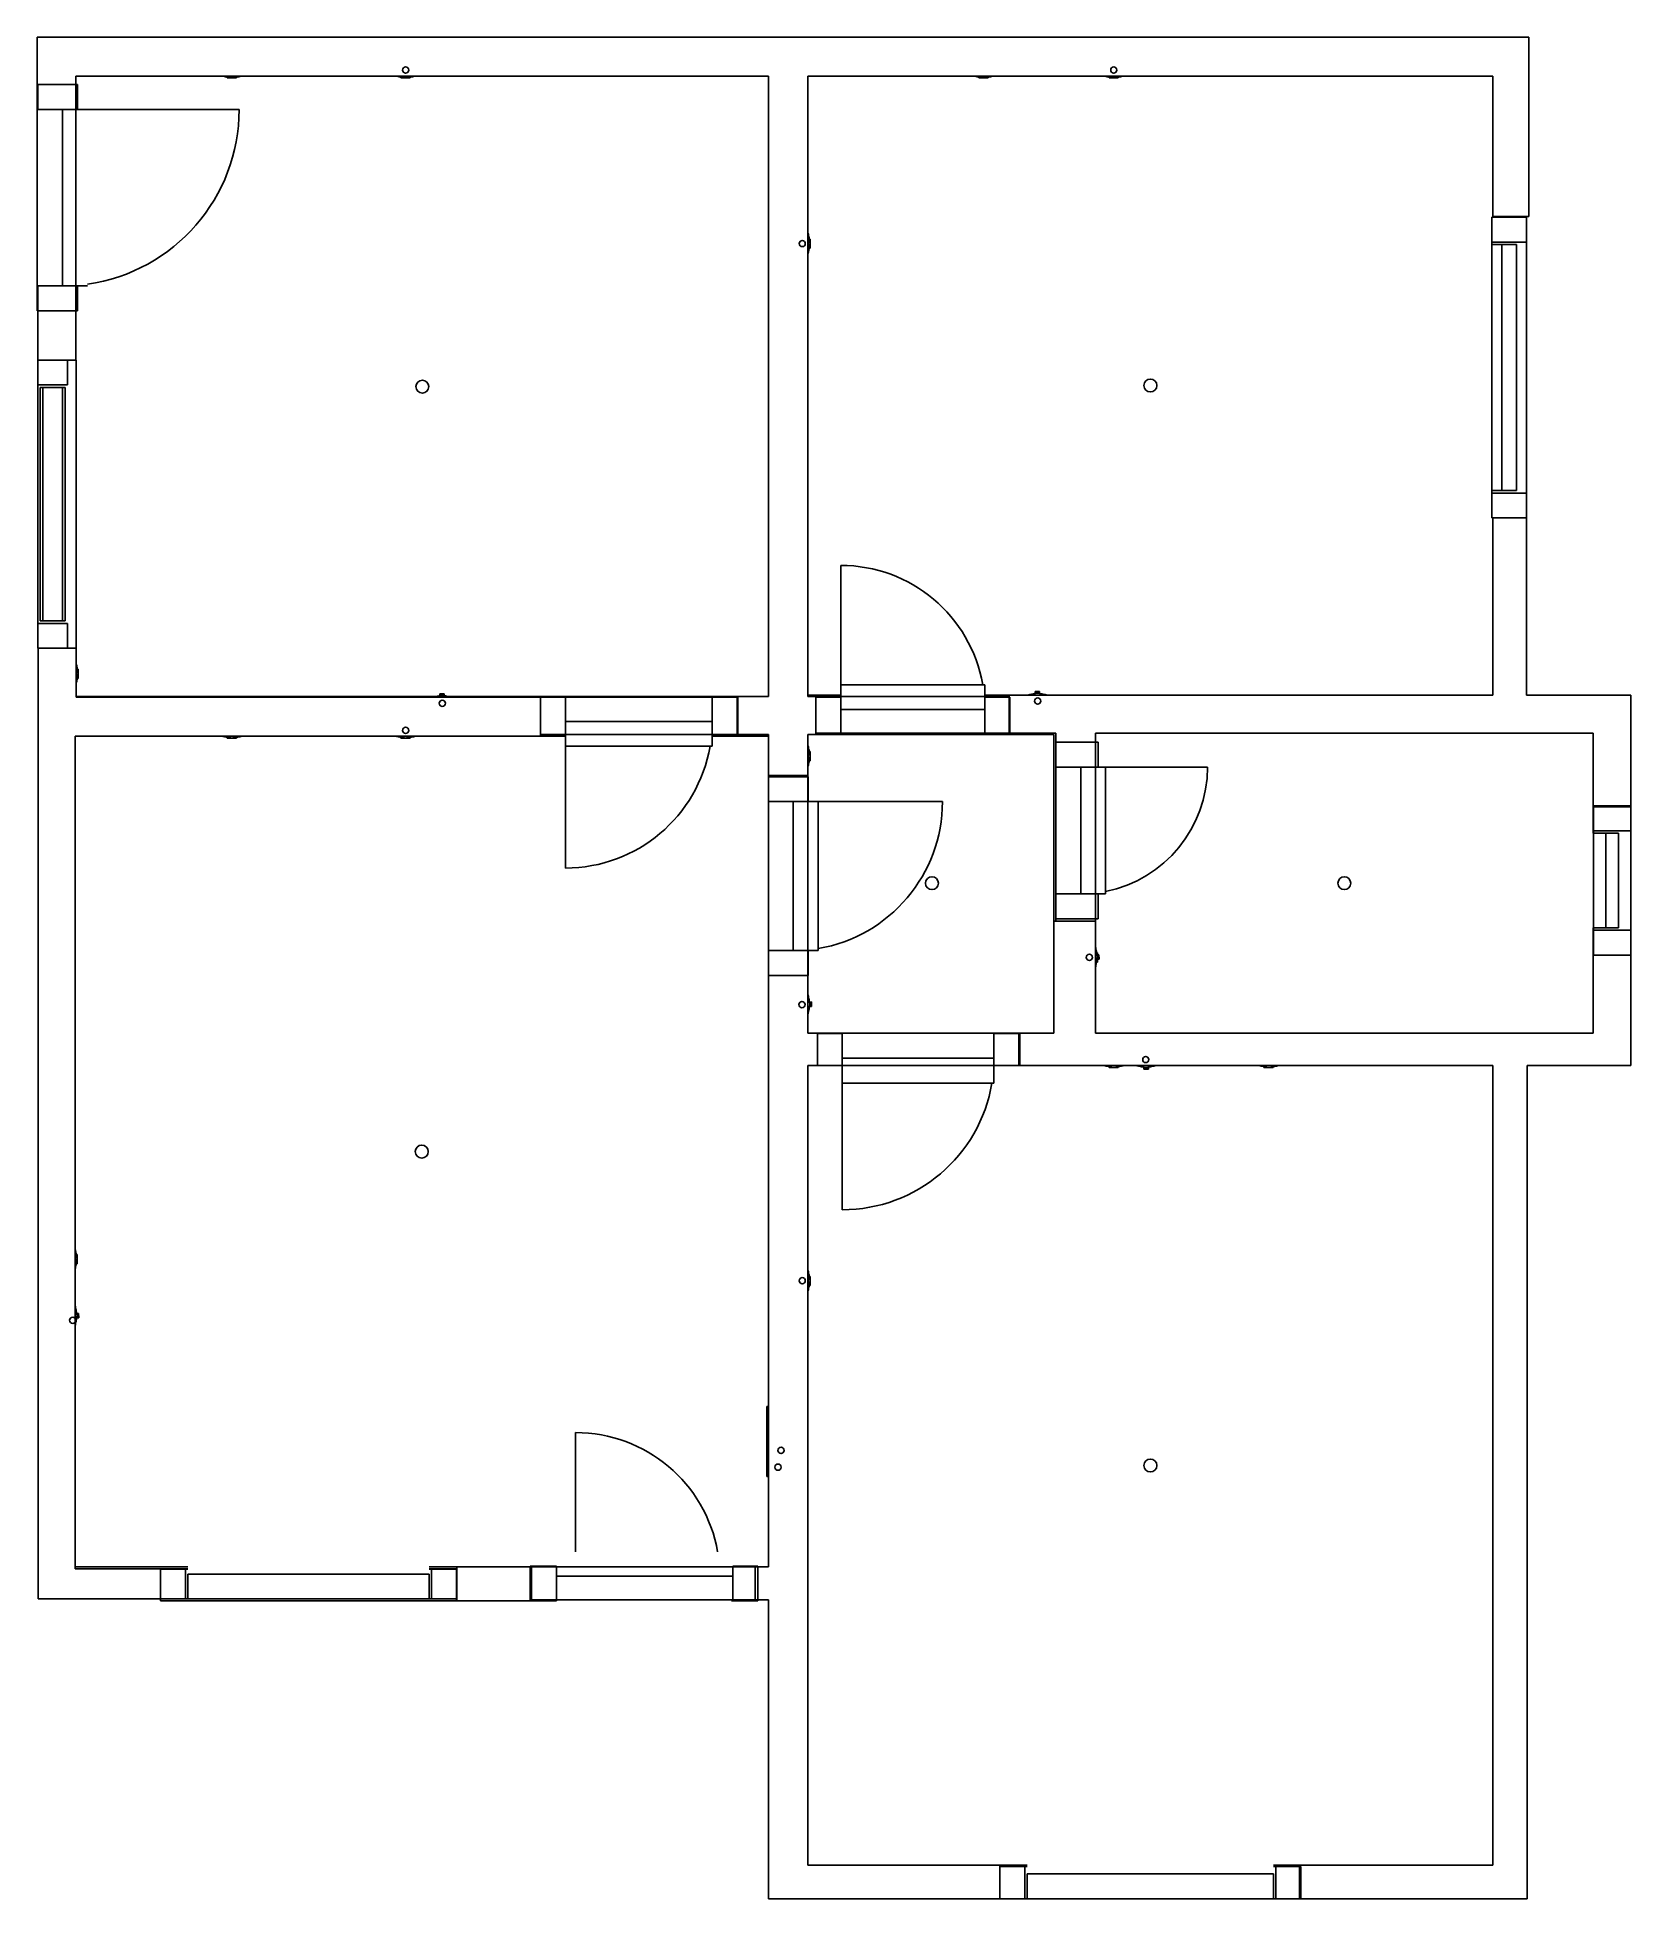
# Model space of a CAD drawing. Extents: x 7396 to 13806, y -3827 to 3665.
import ezdxf

# ---------------------------------------------------------------- set-up
doc = ezdxf.new("R2010")
doc.units = 0
doc.layers.add('PLANTABAIXA', color=7, linetype='CONTINUOUS')

msp = doc.modelspace()

# ---------------------------------------------------------------- linework, layer by layer
at = {"layer": 'PLANTABAIXA', "color": 0}
for p, q in [((7395.6, 3664.7, -1950), (7395.6, 3474.7, -1950)), ((13395.4, 3664.7, -1950), (7395.6, 3664.7, -1950)), ((13395.4, 2943.8, -1950), (13395.4, 3664.7, -1950)), ((7395.6, 3474.7, -1950), (7551.2, 3474.7, -1950)), ((7395.6, 3474.7, -1950), (7551.2, 3474.7, -1950)), ((7395.6, 2563.9, -1950), (7395.6, 3474.7, -1950)), ((7397.6, 3473.9, -1950), (7397.6, 3373.9, -1950)), ((7557.6, 3473.9, -1950), (7397.6, 3473.9, -1950)), ((7551.2, 3474.7, -1950), (7551.2, 3508.6, -1950)), ((7551.2, 3508.6, -1950), (10336.8, 3508.6, -1950)), ((8139.6, 3508.6, -1950), (7551.2, 3508.6, -1950)), ((7551.2, 3474.7, -1950), (7551.2, 2563.9, -1950)), ((7557.6, 3473.9, -1950), (7557.6, 3373.9, -1950)), ((8159.8, 3504.7, -1950), (8159.8, 3500.9, -1950)), ((8196.7, 3500.9, -1950), (8159.8, 3500.9, -1950)), ((8196.7, 3504.3, -1950), (8196.7, 3500.9, -1950)), ((8838.2, 3508.6, -1950), (8219.3, 3508.6, -1950)), ((8858.4, 3504.7, -1950), (8858.4, 3500.9, -1950)), ((8895.3, 3500.9, -1950), (8858.4, 3500.9, -1950)), ((8895.3, 3504.3, -1950), (8895.3, 3500.9, -1950)), ((10336.8, 3508.6, -1950), (8917.9, 3508.6, -1950)), ((10336.8, 3508.6, -1950), (10336.8, 1012.2, -1950)), ((10336.8, 1012.2, -1950), (10336.8, 3508.6, -1950)), ((10496, 1012.2, -1950), (10496, 3508.6, -1950)), ((10496, 3508.6, -1950), (13251, 3508.6, -1950)), ((11163.1, 3508.6, -1950), (10496, 3508.6, -1950)), ((10496, 3508.6, -1950), (10496, 2874.1, -1950)), ((11183.3, 3504.7, -1950), (11183.3, 3500.9, -1950)), ((11220.2, 3500.9, -1950), (11183.3, 3500.9, -1950)), ((11220.2, 3504.3, -1950), (11220.2, 3500.9, -1950)), ((11686.6, 3508.6, -1950), (11242.8, 3508.6, -1950)), ((11706.9, 3504.7, -1950), (11706.9, 3500.9, -1950)), ((11743.7, 3500.9, -1950), (11706.9, 3500.9, -1950)), ((11743.7, 3504.3, -1950), (11743.7, 3500.9, -1950)), ((13251, 3508.6, -1950), (11766.4, 3508.6, -1950)), ((13251, 3508.6, -1950), (13251, 2943.8, -1950)), ((7497.6, 3373.9, -1950), (7397.6, 3373.9, -1950)), ((7557.6, 3373.9, -1950), (7497.6, 3373.9, -1950)), ((7497.6, 3373.9, -1950), (7497.6, 2663.9, -1950)), ((7597.6, 3373.9, -1950), (7557.6, 3373.9, -1950)), ((8207.6, 3373.9, -1950), (7597.6, 3373.9, -1950)), ((13386.6, 2940.2, -1950), (13246.6, 2940.2, -1950)), ((13246.6, 2840.2, -1950), (13246.6, 2940.2, -1950)), ((13251, 2943.8, -1950), (13395.4, 2943.8, -1950)), ((13251, 2940.2, -1950), (13251, 2943.8, -1950)), ((13251, 2943.8, -1950), (13386.6, 2943.8, -1950)), ((13251, 2940.2, -1950), (13386.6, 2940.2, -1950)), ((13386.6, 2943.8, -1950), (13386.6, 2940.2, -1950)), ((13386.6, 1730.2, -1950), (13386.6, 2940.2, -1950)), ((13386.6, 2840.2, -1950), (13386.6, 2940.2, -1950)), ((10496, 2872.1, -1950), (10496, 2869.1, -1950)), ((10496, 2852.1, -1950), (10496.7, 2852.1, -1950)), ((10496.7, 2795, -1950), (10496.7, 2874.7, -1950)), ((10501, 2852.1, -1950), (10504.4, 2852.1, -1950)), ((10504.4, 2852.1, -1950), (10504.4, 2815.2, -1950)), ((10496, 2815.2, -1950), (10496.7, 2815.2, -1950)), ((10496, 2801.5, -1950), (10496, 2798.5, -1950)), ((10496, 2796.5, -1950), (10496, 1017.6, -1950)), ((10500.6, 2815.2, -1950), (10504.4, 2815.2, -1950)), ((13246.6, 2830.2, -1950), (13246.6, 2840.2, -1950)), ((13386.6, 2840.2, -1950), (13246.6, 2840.2, -1950)), ((13346.6, 2830.2, -1950), (13246.6, 2830.2, -1950)), ((13246.6, 1840.2, -1950), (13246.6, 2830.2, -1950)), ((13286.6, 1840.2, -1950), (13286.6, 2830.2, -1950)), ((13346.6, 1840.2, -1950), (13346.6, 2830.2, -1950)), ((13386.6, 1830.2, -1950), (13386.6, 2840.2, -1950)), ((7397.6, 2663.9, -1950), (7397.6, 2563.9, -1950)), ((7397.6, 2663.9, -1950), (7497.6, 2663.9, -1950)), ((7497.6, 2663.9, -1950), (7557.6, 2663.9, -1950)), ((7557.6, 2663.9, -1950), (7557.6, 2563.9, -1950)), ((7557.6, 2663.9, -1950), (7597.6, 2663.9, -1950)), ((7551.2, 2563.9, -1950), (7395.6, 2563.9, -1950)), ((7397.6, 2563.9, -1950), (7551.2, 2563.9, -1950)), ((7397.6, 2365.6, -1950), (7397.6, 2563.9, -1950)), ((7397.6, 2563.9, -1950), (7557.6, 2563.9, -1950)), ((7551.2, 2563.9, -1950), (7551.2, 2365.6, -1950)), ((7551.2, 2365.6, -1950), (7397.6, 2365.6, -1950)), ((7517.6, 2365.6, -1950), (7397.6, 2365.6, -1950)), ((7397.6, 2365.6, -1950), (7397.6, 2265.6, -1950)), ((7397.6, 2365.6, -1950), (7552.6, 2365.6, -1950)), ((7397.6, 1206.1, -1950), (7397.6, 2365.6, -1950)), ((7517.6, 2365.6, -1950), (7517.6, 2265.6, -1950)), ((7552.6, 2365.6, -1950), (7552.6, 1206.1, -1950)), ((7517.6, 2265.6, -1950), (7397.6, 2265.6, -1950)), ((7407.6, 2255.6, -1950), (7407.6, 1315.6, -1950)), ((7507.6, 2255.6, -1950), (7407.6, 2255.6, -1950)), ((7507.6, 2255.6, -1950), (7407.6, 2255.6, -1950)), ((7417.6, 2255.6, -1950), (7417.6, 1315.6, -1950)), ((7497.6, 2255.6, -1950), (7497.6, 1315.6, -1950)), ((7507.6, 2255.6, -1950), (7507.6, 1315.6, -1950)), ((7507.6, 2255.6, -1950), (7507.6, 1315.6, -1950)), ((13246.6, 1830.2, -1950), (13246.6, 1840.2, -1950)), ((13246.6, 1840.2, -1950), (13346.6, 1840.2, -1950)), ((13246.6, 1730.2, -1950), (13246.6, 1830.2, -1950)), ((13246.6, 1830.2, -1950), (13386.6, 1830.2, -1950)), ((13386.6, 1730.2, -1950), (13386.6, 1830.2, -1950)), ((13246.6, 1730.2, -1950), (13386.6, 1730.2, -1950)), ((13251, 1730.2, -1950), (13386.6, 1730.2, -1950)), ((13251, 1017.6, -1950), (13251, 1730.2, -1950)), ((13386.6, 1730.2, -1950), (13251, 1730.2, -1950)), ((13386.6, 1730.2, -1950), (13251, 1730.2, -1950)), ((13251, 1730.2, -1950), (13251, 1730.2, -1950)), ((13386.6, 1730.2, -1950), (13386.6, 1017.6, -1950)), ((13386.6, 1730.2, -1950), (13386.6, 1730.2, -1950)), ((10627.6, 1539.2, -1950), (10627.6, 1059.2, -1950)), ((10627.6, 1539.2, -1950), (10627.6, 1059.2, -1950)), ((7397.6, 1305.6, -1950), (7397.6, 1205.6, -1950)), ((7397.6, 1305.6, -1950), (7517.6, 1305.6, -1950)), ((7407.6, 1315.6, -1950), (7507.6, 1315.6, -1950)), ((7407.6, 1315.6, -1950), (7507.6, 1315.6, -1950)), ((7517.6, 1305.6, -1950), (7517.6, 1205.6, -1950)), ((7552.6, 1206.1, -1950), (7397.6, 1206.1, -1950)), ((7397.6, 1205.6, -1950), (7517.6, 1205.6, -1950)), ((7552.6, 1206.1, -1950), (7398.8, 1206.1, -1950)), ((7398.8, 1206.1, -1950), (7398.8, -2620.1, -1950)), ((7552.6, 1008.6, -1950), (7552.6, 1206.1, -1950)), ((7556.5, 1084.6, -1950), (7560.3, 1084.6, -1950)), ((7556.9, 1121.4, -1950), (7560.3, 1121.4, -1950)), ((7560.3, 1121.4, -1950), (7560.3, 1084.6, -1950)), ((10627.6, 1059.2, -1950), (10627.6, 1009.2, -1950)), ((10627.6, 1059.2, -1950), (11207.6, 1059.2, -1950)), ((11207.6, 1009.2, -1950), (11207.6, 1059.2, -1950)), ((7552.6, 1012.2, -1950), (9003.2, 1012.2, -1950)), ((9420.5, 1008.6, -1950), (7552.6, 1008.6, -1950)), ((9032.6, 1022.8, -1950), (9014.6, 1022.4, -1950)), ((9014.6, 1022.4, -1950), (9032.6, 1022.8, -1950)), ((9014.7, 1017.1, -1950), (9014.6, 1022.4, -1950)), ((9032.7, 1017.5, -1950), (9014.7, 1017.1, -1950)), ((9020.2, 1015.5, -1950), (9014.8, 1015.4, -1950)), ((9014.8, 1014.5, -1950), (9014.8, 1015.4, -1950)), ((9032.8, 1015.8, -1950), (9027.1, 1015.6, -1950)), ((9032.7, 1017.5, -1950), (9032.6, 1022.8, -1950)), ((9032.8, 1014.5, -1950), (9032.8, 1015.8, -1950)), ((9044.6, 1012.2, -1950), (10214.3, 1012.2, -1950)), ((9420.5, 1011.4, -1950), (9520.5, 1011.4, -1950)), ((9420.5, 851.4, -1950), (9420.5, 1011.4, -1950)), ((9420.5, 851.4, -1950), (9420.5, 1008.6, -1950)), ((9420.5, 1008.6, -1950), (10214.3, 1008.6, -1950)), ((9420.5, 859.2, -1950), (9420.5, 1008.6, -1950)), ((9520.5, 911.4, -1950), (9520.5, 1011.4, -1950)), ((10110.5, 1011.4, -1950), (10210.5, 1011.4, -1950)), ((10110.5, 1011.4, -1950), (10110.5, 911.4, -1950)), ((10210.5, 1011.4, -1950), (10210.5, 851.4, -1950)), ((10336.8, 1012.2, -1950), (10214.3, 1012.2, -1950)), ((10214.3, 1012.2, -1950), (10214.3, 859.2, -1950)), ((10214.3, 1008.6, -1950), (10214.3, 859.2, -1950)), ((10496, 1017.6, -1950), (10627.6, 1017.6, -1950)), ((10527.6, 1012.2, -1950), (10496, 1012.2, -1950)), ((10527.6, 859.2, -1950), (10527.6, 1012.2, -1950)), ((10527.6, 1012.2, -1950), (11305.7, 1012.2, -1950)), ((10527.6, 863.5, -1950), (10527.6, 1012.2, -1950)), ((10527.6, 1009.2, -1950), (10627.6, 1009.2, -1950)), ((10527.6, 1009.2, -1950), (10527.6, 859.2, -1950)), ((10627.6, 1009.2, -1950), (10627.6, 959.2, -1950)), ((11207.6, 1017.6, -1950), (11305.7, 1017.6, -1950)), ((11207.6, 959.2, -1950), (11207.6, 1009.2, -1950)), ((11207.6, 1009.2, -1950), (11307.6, 1009.2, -1950)), ((11305.7, 1017.6, -1950), (13251, 1017.6, -1950)), ((11305.7, 863.5, -1950), (11305.7, 1017.6, -1950)), ((11305.7, 1012.2, -1950), (11305.7, 863.5, -1950)), ((11307.6, 859.2, -1950), (11307.6, 1009.2, -1950)), ((11459, 1017.6, -1950), (11379.2, 1017.6, -1950)), ((11427.8, 1031.8, -1950), (11409.8, 1031.4, -1950)), ((11409.8, 1031.4, -1950), (11427.8, 1031.8, -1950)), ((11409.9, 1026.2, -1950), (11409.8, 1031.4, -1950)), ((11427.9, 1026.5, -1950), (11409.9, 1026.2, -1950)), ((11415.4, 1024.5, -1950), (11410, 1024.4, -1950)), ((11410, 1023.5, -1950), (11410, 1024.4, -1950)), ((11428, 1024.8, -1950), (11422.3, 1024.7, -1950)), ((11427.9, 1026.5, -1950), (11427.8, 1031.8, -1950)), ((11428, 1023.6, -1950), (11428, 1024.8, -1950)), ((13386.6, 1017.6, -1950), (13805.7, 1017.6, -1950)), ((13805.7, 1017.6, -1950), (13805.7, 567.9, -1950)), ((9520.5, 851.4, -1950), (9520.5, 911.4, -1950)), ((9520.5, 911.4, -1950), (10110.5, 911.4, -1950)), ((10110.5, 911.4, -1950), (10110.5, 851.4, -1950)), ((10627.6, 959.2, -1950), (10627.6, 859.2, -1950)), ((10627.6, 959.2, -1950), (11207.6, 959.2, -1950)), ((11207.6, 859.2, -1950), (11207.6, 959.2, -1950)), ((7548.1, -2498.7, -1950), (7548.1, 851.4, -1950)), ((7548.1, 851.4, -1950), (9420.5, 851.4, -1950)), ((7548.1, 851.4, -1950), (7548.1, -1211.7, -1950)), ((8159.8, 847.5, -1950), (8159.8, 843.7, -1950)), ((8196.7, 843.7, -1950), (8159.8, 843.7, -1950)), ((8196.7, 847.1, -1950), (8196.7, 843.7, -1950)), ((8858.4, 847.5, -1950), (8858.4, 843.7, -1950)), ((8895.3, 843.7, -1950), (8858.4, 843.7, -1950)), ((8895.3, 847.1, -1950), (8895.3, 843.7, -1950)), ((10214.3, 859.2, -1950), (9420.5, 859.2, -1950)), ((9420.5, 851.4, -1950), (9520.5, 851.4, -1950)), ((9520.5, 811.4, -1950), (9520.5, 851.4, -1950)), ((10110.5, 851.4, -1950), (10210.5, 851.4, -1950)), ((10110.5, 851.4, -1950), (10110.5, 811.4, -1950)), ((10336.8, 851.4, -1950), (10210.5, 851.4, -1950)), ((10214.3, 859.2, -1950), (10336.8, 859.2, -1950)), ((10336.8, 859.2, -1950), (10336.8, 693, -1950)), ((10336.8, 688.8, -1950), (10336.8, 851.4, -1950)), ((10496, 693, -1950), (10496, 859.2, -1950)), ((10496, 859.2, -1950), (10527.6, 859.2, -1950)), ((11305.7, 863.5, -1950), (10527.6, 863.5, -1950)), ((10527.6, 859.2, -1950), (10627.6, 859.2, -1950)), ((11207.6, 859.2, -1950), (10627.6, 859.2, -1950)), ((11207.6, 859.2, -1950), (11307.6, 859.2, -1950)), ((11493.2, 863.5, -1950), (11305.7, 863.5, -1950)), ((11484.5, 859.2, -1950), (11307.6, 859.2, -1950)), ((11484.5, 108.1, -1950), (11484.5, 859.2, -1950)), ((11493.2, 827.4, -1950), (11493.2, 863.5, -1950)), ((11652.3, 827.4, -1950), (11493.2, 827.4, -1950)), ((11493.2, 827.4, -1950), (11493.2, 727.4, -1950)), ((11663.2, 827.4, -1950), (11493.2, 827.4, -1950)), ((11493.2, 827.4, -1950), (11652, 827.4, -1950)), ((11493.2, 108.1, -1950), (11493.2, 827.4, -1950)), ((11652, 827.4, -1950), (11652, 108.1, -1950)), ((11652.3, 863.5, -1950), (11652.3, 827.4, -1950)), ((11652.3, 863.5, -1950), (13654.9, 863.5, -1950)), ((11652.3, 863.5, -1950), (11652.3, 863.4, -1950)), ((13654.9, 863.5, -1950), (11652.3, 863.5, -1950)), ((13654.9, 863.4, -1950), (11652.3, 863.4, -1950)), ((11663.2, 827.4, -1950), (11663.2, 727.4, -1950)), ((13654.9, 567.9, -1950), (13654.9, 863.5, -1950)), ((13654.9, 863.5, -1950), (13654.9, 863.4, -1950)), ((9520.5, 811.4, -1950), (10110.5, 811.4, -1950)), ((9520.5, 321.4, -1950), (9520.5, 811.4, -1950)), ((10496, 789.6, -1950), (10496.7, 789.6, -1950)), ((10496, 752.7, -1950), (10496.7, 752.7, -1950)), ((10496.7, 732.5, -1950), (10496.7, 812.2, -1950)), ((10500.6, 752.7, -1950), (10504.4, 752.7, -1950)), ((10501, 789.6, -1950), (10504.4, 789.6, -1950)), ((10504.4, 789.6, -1950), (10504.4, 752.7, -1950)), ((10336.8, 693, -1950), (10496, 693, -1950)), ((10336.8, 693, -1950), (10496, 693, -1950)), ((10336.8, -111.2, -1950), (10336.8, 693, -1950)), ((10336.8, 688.8, -1950), (10336.8, 588.8, -1950)), ((10496.8, 688.8, -1950), (10336.8, 688.8, -1950)), ((10496, 693, -1950), (10496, -111.2, -1950)), ((10496, 693, -1950), (10496, 688.8, -1950)), ((10496.8, 688.8, -1950), (10496.8, 588.8, -1950)), ((11593.2, 727.4, -1950), (11493.2, 727.4, -1950)), ((11663.2, 727.4, -1950), (11593.2, 727.4, -1950)), ((11593.2, 727.4, -1950), (11593.2, 217.4, -1950)), ((11693.2, 727.4, -1950), (11663.2, 727.4, -1950)), ((11693.2, 727.4, -1950), (11693.2, 217.4, -1950)), ((12103.2, 727.4, -1950), (11693.2, 727.4, -1950)), ((10336.8, -11.2, -1950), (10336.8, 588.8, -1950)), ((10436.8, 588.8, -1950), (10336.8, 588.8, -1950)), ((10496.8, 588.8, -1950), (10436.8, 588.8, -1950)), ((10436.8, 588.8, -1950), (10436.8, -11.2, -1950)), ((10536.8, 588.8, -1950), (10496.8, 588.8, -1950)), ((10536.8, 588.8, -1950), (10536.8, -11.2, -1950)), ((11036.8, 588.8, -1950), (10536.8, 588.8, -1950)), ((13805.7, 567.9, -1950), (13654.9, 567.9, -1950)), ((13654.9, 567.9, -1950), (13654.9, 461.2, -1950)), ((13805.7, 571.2, -1950), (13655.7, 571.2, -1950)), ((13655.7, 471.2, -1950), (13655.7, 571.2, -1950)), ((13805.7, 471.2, -1950), (13805.7, 571.2, -1950)), ((13805.7, -28.8, -1950), (13805.7, 567.9, -1950)), ((13655.7, 461.2, -1950), (13655.7, 471.2, -1950)), ((13805.7, 471.2, -1950), (13655.7, 471.2, -1950)), ((13655.7, 81.2, -1950), (13655.7, 461.2, -1950)), ((13755.7, 461.2, -1950), (13655.7, 461.2, -1950)), ((13705.7, 81.2, -1950), (13705.7, 461.2, -1950)), ((13755.7, 81.2, -1950), (13755.7, 461.2, -1950)), ((13805.7, 71.2, -1950), (13805.7, 471.2, -1950)), ((11493.2, 217.4, -1950), (11493.2, 117.4, -1950)), ((11493.2, 217.4, -1950), (11593.2, 217.4, -1950)), ((11593.2, 217.4, -1950), (11663.2, 217.4, -1950)), ((11663.2, 217.4, -1950), (11663.2, 117.4, -1950)), ((11663.2, 217.4, -1950), (11693.2, 217.4, -1950)), ((11484.5, 108.1, -1950), (11652, 108.1, -1950)), ((11484.5, -342.9, -1950), (11484.5, 108.1, -1950)), ((11493.2, 117.4, -1950), (11663.2, 117.4, -1950)), ((11652, 108.1, -1950), (11493.2, 108.1, -1950)), ((11652, 108.1, -1950), (11652, -342.9, -1950)), ((11652.3, 117.4, -1950), (11652.3, -20.5, -1950)), ((13654.9, 81.2, -1950), (13654.9, -28.8, -1950)), ((13655.7, 71.2, -1950), (13655.7, 81.2, -1950)), ((13655.7, 81.2, -1950), (13755.7, 81.2, -1950)), ((11652.5, -76.9, -1950), (11652.5, 2.8, -1950)), ((11652.7, 1.7, -1950), (11652.7, 2.1, -1950)), ((13655.7, -28.8, -1950), (13655.7, 71.2, -1950)), ((13655.7, 71.2, -1950), (13805.7, 71.2, -1950)), ((13805.7, -28.8, -1950), (13805.7, 71.2, -1950)), ((10336.8, -11.2, -1950), (10336.8, -111.2, -1950)), ((10336.8, -11.2, -1950), (10436.8, -11.2, -1950)), ((10436.8, -11.2, -1950), (10496.8, -11.2, -1950)), ((10496.8, -11.2, -1950), (10496.8, -111.2, -1950)), ((10496.8, -11.2, -1950), (10536.8, -11.2, -1950)), ((11652, -20.5, -1950), (11652.5, -20.5, -1950)), ((11652, -57.4, -1950), (11652.5, -57.4, -1950)), ((11652.3, -57.4, -1950), (11652.3, -342.8, -1950)), ((11656.6, -57.4, -1950), (11660.3, -57.4, -1950)), ((11657, -20.5, -1950), (11660.3, -20.5, -1950)), ((11658.4, -27.9, -1950), (11659.3, -27.9, -1950)), ((11658.4, -45.9, -1950), (11659.7, -45.9, -1950)), ((11659.4, -33.3, -1950), (11659.3, -27.9, -1950)), ((11659.7, -45.9, -1950), (11659.5, -40.2, -1950)), ((11660.3, -20.5, -1950), (11660.3, -27.9, -1950)), ((11660.3, -45.9, -1950), (11660.3, -57.4, -1950)), ((11661, -27.9, -1950), (11666.3, -27.8, -1950)), ((11661.4, -45.9, -1950), (11661, -27.9, -1950)), ((11661.4, -45.9, -1950), (11666.7, -45.8, -1950)), ((11666.7, -45.8, -1950), (11666.3, -27.8, -1950)), ((11666.3, -27.8, -1950), (11666.7, -45.8, -1950)), ((13654.9, -28.8, -1950), (13805.7, -28.8, -1950)), ((13654.9, -342.9, -1950), (13654.9, -28.8, -1950)), ((13655.7, -28.8, -1950), (13805.7, -28.8, -1950)), ((13805.7, -28.8, -1950), (13805.7, -474, -1950)), ((10336.8, -111.2, -1950), (10496, -111.2, -1950)), ((10336.8, -2491.2, -1950), (10336.8, -111.2, -1950)), ((10496, -111.2, -1950), (10336.8, -111.2, -1950)), ((10336.8, -111.2, -1950), (10496.8, -111.2, -1950)), ((10496, -111.2, -1950), (10496, -342.9, -1950)), ((10496, -111.2, -1950), (10496, -187.2, -1950)), ((11652.7, -77.7, -1950), (11652.7, -75.8, -1950)), ((10501.9, -218, -1950), (10502.8, -217.9, -1950)), ((10502.9, -223.4, -1950), (10502.8, -217.9, -1950)), ((10504.6, -217.9, -1950), (10509.8, -217.8, -1950)), ((10505, -235.9, -1950), (10504.6, -217.9, -1950)), ((10510.2, -235.8, -1950), (10509.8, -217.8, -1950)), ((10509.9, -217.8, -1950), (10510.2, -235.8, -1950)), ((10496, -266.9, -1950), (10496, -342.9, -1950)), ((10502, -236, -1950), (10503.2, -235.9, -1950)), ((10503.2, -235.9, -1950), (10503.1, -230.2, -1950)), ((10505, -235.9, -1950), (10510.2, -235.8, -1950)), ((10496, -342.9, -1950), (10534.1, -342.9, -1950)), ((10534.1, -342.9, -1950), (10534.1, -474, -1950)), ((10534.1, -342.9, -1950), (11348.7, -342.9, -1950)), ((10534.1, -474, -1950), (10534.1, -342.9, -1950)), ((10534.1, -344, -1950), (10634.1, -344, -1950)), ((10534.1, -474, -1950), (10534.1, -344, -1950)), ((10634.1, -444, -1950), (10634.1, -344, -1950)), ((11244.1, -344, -1950), (11344.1, -344, -1950)), ((11244.1, -344, -1950), (11244.1, -444, -1950)), ((11344.1, -344, -1950), (11344.1, -474, -1950)), ((11348.7, -342.9, -1950), (11484.5, -342.9, -1950)), ((11348.7, -474, -1950), (11348.7, -342.9, -1950)), ((11348.7, -342.9, -1950), (11348.7, -474, -1950)), ((11652, -342.9, -1950), (13654.9, -342.9, -1950)), ((11652.3, -342.8, -1950), (13654.9, -342.8, -1950)), ((10634.1, -474, -1950), (10634.1, -444, -1950)), ((10634.1, -444, -1950), (11244.1, -444, -1950)), ((11244.1, -444, -1950), (11244.1, -474, -1950)), ((10496, -474, -1950), (10496, -3692.1, -1950)), ((10534.1, -474, -1950), (10496, -474, -1950)), ((10496, -474, -1950), (10496, -1299.9, -1950)), ((11348.7, -474, -1950), (10534.1, -474, -1950)), ((10534.1, -474, -1950), (10634.1, -474, -1950)), ((10634.1, -544, -1950), (10634.1, -474, -1950)), ((11244.1, -474, -1950), (11344.1, -474, -1950)), ((11244.1, -474, -1950), (11244.1, -544, -1950)), ((11686.6, -474, -1950), (11344.1, -474, -1950)), ((13251, -474, -1950), (11348.7, -474, -1950)), ((11706.9, -478, -1950), (11706.9, -481.7, -1950)), ((11743.7, -481.7, -1950), (11706.9, -481.7, -1950)), ((11743.7, -478.4, -1950), (11743.7, -481.7, -1950)), ((11816.1, -474, -1950), (11766.4, -474, -1950)), ((11847, -480, -1950), (11847, -481.2, -1950)), ((11847, -481.2, -1950), (11852.7, -481.1, -1950)), ((11847.1, -483, -1950), (11865.1, -482.6, -1950)), ((11847.1, -483, -1950), (11847.2, -488.3, -1950)), ((11847.2, -488.3, -1950), (11865.2, -487.9, -1950)), ((11865.2, -487.9, -1950), (11847.2, -488.3, -1950)), ((11859.6, -481, -1950), (11865, -480.9, -1950)), ((11865, -479.9, -1950), (11865, -480.9, -1950)), ((11865.1, -482.6, -1950), (11865.2, -487.9, -1950)), ((12310, -474, -1950), (11895.8, -474, -1950)), ((12330.3, -478, -1950), (12330.3, -481.7, -1950)), ((12367.1, -481.7, -1950), (12330.3, -481.7, -1950)), ((12367.1, -478.4, -1950), (12367.1, -481.7, -1950)), ((13251, -474, -1950), (12389.7, -474, -1950)), ((13251, -3692.1, -1950), (13251, -474, -1950)), ((13251, -3692.1, -1950), (13251, -474, -1950)), ((13389.6, -474, -1950), (13389.6, -3826.8, -1950)), ((13805.7, -474, -1950), (13389.6, -474, -1950)), ((10634.1, -544, -1950), (11244.1, -544, -1950)), ((10634.1, -1054, -1950), (10634.1, -544, -1950)), ((7552, -1271.1, -1950), (7555.8, -1271.1, -1950)), ((7552.4, -1234.3, -1950), (7555.8, -1234.3, -1950)), ((7555.8, -1234.3, -1950), (7555.8, -1271.1, -1950)), ((7548.1, -1291.4, -1950), (7548.1, -1440.7, -1950)), ((10496, -1299.9, -1950), (10496, -1299.9, -1950)), ((10496, -1301.9, -1950), (10496, -1299.9, -1950)), ((10496, -1301.9, -1950), (10496, -1301.9, -1950)), ((10496, -1301.9, -1950), (10496, -1304.9, -1950)), ((10496, -1304.9, -1950), (10496, -1304.9, -1950)), ((10496, -1372.5, -1950), (10496, -1304.9, -1950)), ((10496, -1322, -1950), (10496.7, -1322, -1950)), ((10496.7, -1379.1, -1950), (10496.7, -1299.3, -1950)), ((10501, -1322, -1950), (10504.4, -1322, -1950)), ((10504.4, -1322, -1950), (10504.4, -1358.8, -1950)), ((10496, -1358.8, -1950), (10496.7, -1358.8, -1950)), ((10496, -1372.5, -1950), (10496, -1372.5, -1950)), ((10496, -1372.5, -1950), (10496, -1375.5, -1950)), ((10496, -1375.5, -1950), (10496, -1375.5, -1950)), ((10496, -1377.5, -1950), (10496, -1375.5, -1950)), ((10496, -1377.5, -1950), (10496, -1377.5, -1950)), ((10496, -1377.5, -1950), (10496, -3692.1, -1950)), ((10500.6, -1358.8, -1950), (10504.4, -1358.8, -1950)), ((7554, -1471.3, -1950), (7554.9, -1471.3, -1950)), ((7554, -1489.3, -1950), (7555.3, -1489.2, -1950)), ((7555, -1476.7, -1950), (7554.9, -1471.3, -1950)), ((7555.3, -1489.2, -1950), (7555.1, -1483.5, -1950)), ((7556.6, -1471.2, -1950), (7561.9, -1471.1, -1950)), ((7557, -1489.2, -1950), (7556.6, -1471.2, -1950)), ((7557, -1489.2, -1950), (7562.3, -1489.1, -1950)), ((7562.3, -1489.1, -1950), (7561.9, -1471.1, -1950)), ((7561.9, -1471.1, -1950), (7562.3, -1489.1, -1950)), ((7548.1, -1520.1, -1950), (7548.1, -2491.2, -1950)), ((10331.8, -1845.5, -1950), (10329.8, -1845.5, -1950)), ((10329.8, -2127, -1950), (10329.8, -1845.5, -1950)), ((10336.8, -1845.5, -1950), (10331.8, -1845.5, -1950)), ((10331.8, -2127, -1950), (10331.8, -1845.5, -1950)), ((10336.8, -2127, -1950), (10336.8, -1845.5, -1950)), ((9561.3, -1950.7), (9561.3, -2430.7)), ((10331.8, -2127, -1950), (10329.8, -2127, -1950)), ((10336.8, -2127, -1950), (10331.8, -2127, -1950)), ((7548.1, -2491.2, -1950), (8001.5, -2491.2, -1950)), ((7891.5, -2498.7, -1950), (7548.1, -2498.7, -1950)), ((7891.5, -2620.1, -1950), (7891.5, -2498.7, -1950)), ((8001.5, -2498.7, -1950), (7891.5, -2498.7, -1950)), ((7891.5, -2628.4, -1950), (7891.5, -2498.7, -1950)), ((7891.5, -2498.7, -1950), (7891.5, -2498.7, -1950)), ((7891.5, -2628.4, -1950), (7891.5, -2498.7, -1950)), ((7891.5, -2500.1, -1950), (7891.5, -2620.1, -1950)), ((7891.5, -2500.1, -1950), (7991.5, -2500.1, -1950)), ((7991.5, -2500.1, -1950), (8001.5, -2500.1, -1950)), ((7991.5, -2500.1, -1950), (7991.5, -2620.1, -1950)), ((8001.5, -2520.1, -1950), (8971.5, -2520.1, -1950)), ((8001.5, -2520.1, -1950), (8971.5, -2520.1, -1950)), ((8001.5, -2520.1, -1950), (8001.5, -2620.1, -1950)), ((8971.5, -2491.2, -1950), (9083.7, -2491.2, -1950)), ((9081.5, -2498.7, -1950), (8971.5, -2498.7, -1950)), ((8971.5, -2500.1, -1950), (8981.5, -2500.1, -1950)), ((8971.5, -2620.1, -1950), (8971.5, -2520.1, -1950)), ((8981.5, -2500.1, -1950), (9081.5, -2500.1, -1950)), ((8981.5, -2620.1, -1950), (8981.5, -2500.1, -1950)), ((9081.5, -2498.7, -1950), (9083.7, -2498.7, -1950)), ((9081.5, -2498.7, -1950), (9081.5, -2628.4, -1950)), ((9081.5, -2620.1, -1950), (9081.5, -2500.1, -1950)), ((9083.7, -2491.2, -1950), (9378.3, -2491.2, -1950)), ((9083.7, -2628.4, -1950), (9083.7, -2491.2, -1950)), ((9083.7, -2498.7, -1950), (9083.7, -2628.4, -1950)), ((9378.3, -2488.4, -1950), (9383.9, -2488.4, -1950)), ((9378.3, -2491.2, -1950), (9378.3, -2488.4, -1950)), ((9378.3, -2491.2, -1950), (9378.3, -2628.4, -1950)), ((9378.3, -2491.2, -1950), (10284, -2491.2, -1950)), ((9378.3, -2623.7, -1950), (9378.3, -2491.2, -1950)), ((9383.9, -2628.4, -1950), (9383.9, -2488.4, -1950)), ((9483.9, -2488.4, -1950), (9383.9, -2488.4, -1950)), ((9483.9, -2528.4, -1950), (9483.9, -2488.4, -1950)), ((9483.9, -2628.4, -1950), (9483.9, -2528.4, -1950)), ((10193.9, -2528.4, -1950), (9483.9, -2528.4, -1950)), ((10193.9, -2488.4, -1950), (10193.9, -2528.4, -1950)), ((10293.9, -2488.4, -1950), (10193.9, -2488.4, -1950)), ((10193.9, -2528.4, -1950), (10193.9, -2628.4, -1950)), ((10284, -2491.2, -1950), (10336.8, -2491.2, -1950)), ((10284, -2623.7, -1950), (10284, -2491.2, -1950)), ((10284, -2491.2, -1950), (10284, -2623.7, -1950)), ((10293.9, -2488.4, -1950), (10293.9, -2628.4, -1950)), ((7398.8, -2620.1, -1950), (7891.5, -2620.1, -1950)), ((7891.5, -2620.1, -1950), (7991.5, -2620.1, -1950)), ((7991.5, -2620.1, -1950), (8981.5, -2620.1, -1950)), ((8001.5, -2620.1, -1950), (8971.5, -2620.1, -1950)), ((8981.5, -2620.1, -1950), (9081.5, -2620.1, -1950)), ((7891.5, -2628.4, -1950), (9081.5, -2628.4, -1950)), ((7891.5, -2628.4, -1950), (7891.5, -2628.4, -1950)), ((9083.7, -2628.4, -1950), (9081.5, -2628.4, -1950)), ((9378.3, -2628.4, -1950), (9083.7, -2628.4, -1950)), ((10284, -2623.7, -1950), (9378.3, -2623.7, -1950)), ((9378.3, -2628.4, -1950), (9383.9, -2628.4, -1950)), ((9483.9, -2628.4, -1950), (9383.9, -2628.4, -1950)), ((10193.9, -2628.4, -1950), (10188.3, -2628.4, -1950)), ((10293.9, -2628.4, -1950), (10193.9, -2628.4, -1950)), ((10336.8, -2623.7, -1950), (10284, -2623.7, -1950)), ((10336.8, -3826.8, -1950), (10336.8, -2623.7, -1950)), ((10496, -3692.1, -1950), (11268, -3692.1, -1950)), ((11268, -3692.1, -1950), (11268, -3826.8, -1950)), ((11378, -3692.1, -1950), (11268, -3692.1, -1950)), ((11268, -3826.8, -1950), (11268, -3692.1, -1950)), ((11268, -3692.1, -1950), (11268, -3692.1, -1950)), ((11268, -3826.8, -1950), (11268, -3692.1, -1950)), ((11268, -3696.8, -1950), (11268, -3826.8, -1950)), ((11268, -3696.8, -1950), (11368, -3696.8, -1950)), ((11368, -3696.8, -1950), (11378, -3696.8, -1950)), ((11368, -3696.8, -1950), (11368, -3826.8, -1950)), ((11378, -3726.8, -1950), (12368, -3726.8, -1950)), ((11378, -3726.8, -1950), (12368, -3726.8, -1950)), ((11378, -3726.8, -1950), (11378, -3826.8, -1950)), ((12473.6, -3692.1, -1950), (12368, -3692.1, -1950)), ((12368, -3696.8, -1950), (12378, -3696.8, -1950)), ((12368, -3826.8, -1950), (12368, -3726.8, -1950)), ((12378, -3696.8, -1950), (12478, -3696.8, -1950)), ((12378, -3826.8, -1950), (12378, -3696.8, -1950)), ((12473.6, -3692.1, -1950), (13251, -3692.1, -1950)), ((12473.6, -3826.8, -1950), (12473.6, -3692.1, -1950)), ((12478, -3826.8, -1950), (12478, -3696.8, -1950)), ((11268, -3826.8, -1950), (10336.8, -3826.8, -1950)), ((11268, -3826.8, -1950), (11268, -3826.8, -1950)), ((11268, -3826.8, -1950), (11368, -3826.8, -1950)), ((11368, -3826.8, -1950), (12378, -3826.8, -1950)), ((11378, -3826.8, -1950), (12368, -3826.8, -1950)), ((12378, -3826.8, -1950), (12478, -3826.8, -1950)), ((13389.6, -3826.8, -1950), (12473.6, -3826.8, -1950))]:
    msp.add_line(p, q, dxfattribs=at)
for points in [[(8179.3, 3500.9), (8174.9, 3501.8), (8170.5, 3502.6), (8166.1, 3503.5), (8161.7, 3504.3), (8157.2, 3505.2), (8152.8, 3506), (8148.4, 3506.9), (8144, 3507.7), (8139.6, 3508.6)], [(8179.3, 3500.9), (8174.9, 3501.8), (8170.5, 3502.6), (8166.1, 3503.5), (8161.7, 3504.3), (8157.2, 3505.2), (8152.8, 3506), (8148.4, 3506.9), (8144, 3507.7), (8139.6, 3508.6)], [(8179.3, 3500.9), (8183.8, 3501.8), (8188.2, 3502.6), (8192.6, 3503.5), (8197.1, 3504.3), (8201.5, 3505.2), (8206, 3506), (8210.4, 3506.9), (8214.9, 3507.7), (8219.3, 3508.6)], [(8219.3, 3508.6), (8214.9, 3507.7), (8210.4, 3506.9), (8206, 3506), (8201.5, 3505.2), (8197.1, 3504.3), (8192.6, 3503.5), (8188.2, 3502.6), (8183.8, 3501.8), (8179.3, 3500.9)], [(8877.9, 3500.9), (8873.5, 3501.8), (8869.1, 3502.6), (8864.7, 3503.5), (8860.2, 3504.3), (8855.8, 3505.2), (8851.4, 3506), (8847, 3506.9), (8842.6, 3507.7), (8838.2, 3508.6)], [(8877.9, 3500.9), (8873.5, 3501.8), (8869.1, 3502.6), (8864.7, 3503.5), (8860.2, 3504.3), (8855.8, 3505.2), (8851.4, 3506), (8847, 3506.9), (8842.6, 3507.7), (8838.2, 3508.6)], [(8877.9, 3500.9), (8882.4, 3501.8), (8886.8, 3502.6), (8891.2, 3503.5), (8895.7, 3504.3), (8900.1, 3505.2), (8904.6, 3506), (8909, 3506.9), (8913.5, 3507.7), (8917.9, 3508.6)], [(8917.9, 3508.6), (8913.5, 3507.7), (8909, 3506.9), (8904.6, 3506), (8900.1, 3505.2), (8895.7, 3504.3), (8891.2, 3503.5), (8886.8, 3502.6), (8882.4, 3501.8), (8877.9, 3500.9)], [(11202.8, 3500.9), (11198.4, 3501.8), (11194, 3502.6), (11189.6, 3503.5), (11185.1, 3504.3), (11180.7, 3505.2), (11176.3, 3506), (11171.9, 3506.9), (11167.5, 3507.7), (11163.1, 3508.6)], [(11202.8, 3500.9), (11198.4, 3501.8), (11194, 3502.6), (11189.6, 3503.5), (11185.1, 3504.3), (11180.7, 3505.2), (11176.3, 3506), (11171.9, 3506.9), (11167.5, 3507.7), (11163.1, 3508.6)], [(11202.8, 3500.9), (11207.2, 3501.8), (11211.7, 3502.6), (11216.1, 3503.5), (11220.6, 3504.3), (11225, 3505.2), (11229.5, 3506), (11233.9, 3506.9), (11238.4, 3507.7), (11242.8, 3508.6)], [(11242.8, 3508.6), (11238.4, 3507.7), (11233.9, 3506.9), (11229.5, 3506), (11225, 3505.2), (11220.6, 3504.3), (11216.1, 3503.5), (11211.7, 3502.6), (11207.2, 3501.8), (11202.8, 3500.9)], [(11726.4, 3500.9), (11721.9, 3501.8), (11717.5, 3502.6), (11713.1, 3503.5), (11708.7, 3504.3), (11704.3, 3505.2), (11699.9, 3506), (11695.5, 3506.9), (11691, 3507.7), (11686.6, 3508.6)], [(11726.4, 3500.9), (11721.9, 3501.8), (11717.5, 3502.6), (11713.1, 3503.5), (11708.7, 3504.3), (11704.3, 3505.2), (11699.9, 3506), (11695.5, 3506.9), (11691, 3507.7), (11686.6, 3508.6)], [(11726.4, 3500.9), (11730.8, 3501.8), (11735.3, 3502.6), (11739.7, 3503.5), (11744.1, 3504.3), (11748.6, 3505.2), (11753, 3506), (11757.5, 3506.9), (11761.9, 3507.7), (11766.4, 3508.6)], [(11766.4, 3508.6), (11761.9, 3507.7), (11757.5, 3506.9), (11753, 3506), (11748.6, 3505.2), (11744.1, 3504.3), (11739.7, 3503.5), (11735.3, 3502.6), (11730.8, 3501.8), (11726.4, 3500.9)], [(10504.4, 2834.7), (10503.5, 2839.2), (10502.7, 2843.6), (10501.8, 2848), (10501, 2852.5), (10500.1, 2856.9), (10499.3, 2861.4), (10498.4, 2865.8), (10497.6, 2870.3), (10496.7, 2874.7)], [(10496.7, 2874.7), (10497.6, 2870.3), (10498.4, 2865.8), (10499.3, 2861.4), (10500.1, 2856.9), (10501, 2852.5), (10501.8, 2848), (10502.7, 2843.6), (10503.5, 2839.2), (10504.4, 2834.7)], [(10504.4, 2834.7), (10503.5, 2830.3), (10502.7, 2825.9), (10501.8, 2821.5), (10501, 2817.1), (10500.1, 2812.6), (10499.3, 2808.2), (10498.4, 2803.8), (10497.6, 2799.4), (10496.7, 2795)], [(10504.4, 2834.7), (10503.5, 2830.3), (10502.7, 2825.9), (10501.8, 2821.5), (10501, 2817.1), (10500.1, 2812.6), (10499.3, 2808.2), (10498.4, 2803.8), (10497.6, 2799.4), (10496.7, 2795)], [(7560.3, 1104.1), (7559.4, 1108.5), (7558.6, 1113), (7557.7, 1117.4), (7556.8, 1121.8), (7556, 1126.3), (7555.1, 1130.7), (7554.3, 1135.2), (7553.4, 1139.6), (7552.6, 1144.1)], [(7552.6, 1144.1), (7553.4, 1139.6), (7554.3, 1135.2), (7555.1, 1130.7), (7556, 1126.3), (7556.8, 1121.8), (7557.7, 1117.4), (7558.6, 1113), (7559.4, 1108.5), (7560.3, 1104.1)], [(7560.3, 1104.1), (7559.4, 1099.7), (7558.6, 1095.2), (7557.7, 1090.8), (7556.8, 1086.4), (7556, 1082), (7555.1, 1077.6), (7554.3, 1073.2), (7553.4, 1068.8), (7552.6, 1064.3)], [(7560.3, 1104.1), (7559.4, 1099.7), (7558.6, 1095.2), (7557.7, 1090.8), (7556.8, 1086.4), (7556, 1082), (7555.1, 1077.6), (7554.3, 1073.2), (7553.4, 1068.8), (7552.6, 1064.3)], [(8984, 1008.6), (8988.5, 1009.4), (8992.9, 1010.3), (8997.3, 1011.1), (9001.8, 1012), (9006.2, 1012.8), (9010.7, 1013.7), (9015.1, 1014.5), (9019.6, 1015.4), (9024, 1016.2)], [(9024, 1016.2), (9019.6, 1015.4), (9015.1, 1014.5), (9010.7, 1013.7), (9006.2, 1012.8), (9001.8, 1012), (8997.3, 1011.1), (8992.9, 1010.3), (8988.5, 1009.4), (8984, 1008.6)], [(9014.8, 1015.4), (9014.7, 1017.1)], [(9024, 1016.2), (9028.4, 1015.4), (9032.8, 1014.5), (9037.3, 1013.7), (9041.7, 1012.8), (9046.1, 1012), (9050.5, 1011.1), (9054.9, 1010.3), (9059.3, 1009.4), (9063.7, 1008.6)], [(9024, 1016.2), (9028.4, 1015.4), (9032.8, 1014.5), (9037.3, 1013.7), (9041.7, 1012.8), (9046.1, 1012), (9050.5, 1011.1), (9054.9, 1010.3), (9059.3, 1009.4), (9063.7, 1008.6)], [(9032.8, 1015.8), (9032.7, 1017.5)], [(11379.2, 1017.6), (11383.7, 1018.4), (11388.1, 1019.3), (11392.6, 1020.1), (11397, 1021), (11401.5, 1021.8), (11405.9, 1022.7), (11410.3, 1023.5), (11414.8, 1024.4), (11419.2, 1025.2)], [(11419.2, 1025.2), (11414.8, 1024.4), (11410.3, 1023.5), (11405.9, 1022.7), (11401.5, 1021.8), (11397, 1021), (11392.6, 1020.1), (11388.1, 1019.3), (11383.7, 1018.4), (11379.2, 1017.6)], [(11410, 1024.4), (11409.9, 1026.2)], [(11419.2, 1025.2), (11423.6, 1024.4), (11428.1, 1023.5), (11432.5, 1022.7), (11436.9, 1021.8), (11441.3, 1021), (11445.7, 1020.1), (11450.1, 1019.3), (11454.5, 1018.4), (11459, 1017.6)], [(11419.2, 1025.2), (11423.6, 1024.4), (11428.1, 1023.5), (11432.5, 1022.7), (11436.9, 1021.8), (11441.3, 1021), (11445.7, 1020.1), (11450.1, 1019.3), (11454.5, 1018.4), (11459, 1017.6)], [(11428, 1024.8), (11427.9, 1026.5)], [(8179.3, 843.7), (8174.9, 844.6), (8170.5, 845.4), (8166.1, 846.3), (8161.7, 847.1), (8157.2, 848), (8152.8, 848.8), (8148.4, 849.7), (8144, 850.6), (8139.6, 851.4)], [(8179.3, 843.7), (8174.9, 844.6), (8170.5, 845.4), (8166.1, 846.3), (8161.7, 847.1), (8157.2, 848), (8152.8, 848.8), (8148.4, 849.7), (8144, 850.6), (8139.6, 851.4)], [(8179.3, 843.7), (8183.8, 844.6), (8188.2, 845.4), (8192.6, 846.3), (8197.1, 847.1), (8201.5, 848), (8206, 848.8), (8210.4, 849.7), (8214.9, 850.6), (8219.3, 851.4)], [(8219.3, 851.4), (8214.9, 850.6), (8210.4, 849.7), (8206, 848.8), (8201.5, 848), (8197.1, 847.1), (8192.6, 846.3), (8188.2, 845.4), (8183.8, 844.6), (8179.3, 843.7)], [(8877.9, 843.7), (8873.5, 844.6), (8869.1, 845.4), (8864.7, 846.3), (8860.2, 847.1), (8855.8, 848), (8851.4, 848.8), (8847, 849.7), (8842.6, 850.6), (8838.2, 851.4)], [(8877.9, 843.7), (8873.5, 844.6), (8869.1, 845.4), (8864.7, 846.3), (8860.2, 847.1), (8855.8, 848), (8851.4, 848.8), (8847, 849.7), (8842.6, 850.6), (8838.2, 851.4)], [(8877.9, 843.7), (8882.4, 844.6), (8886.8, 845.4), (8891.2, 846.3), (8895.7, 847.1), (8900.1, 848), (8904.6, 848.8), (8909, 849.7), (8913.5, 850.6), (8917.9, 851.4)], [(8917.9, 851.4), (8913.5, 850.6), (8909, 849.7), (8904.6, 848.8), (8900.1, 848), (8895.7, 847.1), (8891.2, 846.3), (8886.8, 845.4), (8882.4, 844.6), (8877.9, 843.7)], [(10504.4, 772.2), (10503.5, 776.7), (10502.7, 781.1), (10501.8, 785.5), (10501, 790), (10500.1, 794.4), (10499.3, 798.9), (10498.4, 803.3), (10497.6, 807.8), (10496.7, 812.2)], [(10496.7, 812.2), (10497.6, 807.8), (10498.4, 803.3), (10499.3, 798.9), (10500.1, 794.4), (10501, 790), (10501.8, 785.5), (10502.7, 781.1), (10503.5, 776.7), (10504.4, 772.2)], [(10504.4, 772.2), (10503.5, 767.8), (10502.7, 763.4), (10501.8, 759), (10501, 754.6), (10500.1, 750.1), (10499.3, 745.7), (10498.4, 741.3), (10497.6, 736.9), (10496.7, 732.5)], [(10504.4, 772.2), (10503.5, 767.8), (10502.7, 763.4), (10501.8, 759), (10501, 754.6), (10500.1, 750.1), (10499.3, 745.7), (10498.4, 741.3), (10497.6, 736.9), (10496.7, 732.5)], [(11652.5, 2.8), (11653.3, -1.6), (11654.2, -6.1), (11655, -10.5), (11655.9, -15), (11656.7, -19.4), (11657.6, -23.8), (11658.4, -28.3), (11659.3, -32.7), (11660.1, -37.2)], [(11660.1, -37.2), (11659.3, -32.7), (11658.4, -28.3), (11657.6, -23.8), (11656.7, -19.4), (11655.9, -15), (11655, -10.5), (11654.2, -6.1), (11653.3, -1.6), (11652.5, 2.8)], [(11658.4, -27.9), (11657.6, -23.7), (11656.8, -19.4), (11656, -15.1), (11655.1, -10.8), (11654.3, -6.5), (11653.5, -2.2), (11652.7, 2.1)], [(11652.7, 2.1), (11653.5, -2.2), (11654.3, -6.5), (11655.1, -10.8), (11656, -15.1), (11656.8, -19.4), (11657.6, -23.7), (11658.4, -27.9)], [(11660.1, -37.2), (11659.3, -41.6), (11658.4, -46), (11657.6, -50.4), (11656.7, -54.8), (11655.9, -59.2), (11655, -63.7), (11654.2, -68.1), (11653.3, -72.5), (11652.5, -76.9)], [(11660.1, -37.2), (11659.3, -41.6), (11658.4, -46), (11657.6, -50.4), (11656.7, -54.8), (11655.9, -59.2), (11655, -63.7), (11654.2, -68.1), (11653.3, -72.5), (11652.5, -76.9)], [(11658.8, -45.9), (11657.9, -50.5), (11657, -55), (11656.2, -59.5), (11655.3, -64.1), (11654.4, -68.6), (11653.5, -73.1), (11652.7, -77.7)], [(11658.8, -45.9), (11657.9, -50.5), (11657, -55), (11656.2, -59.5), (11655.3, -64.1), (11654.4, -68.6), (11653.5, -73.1), (11652.7, -77.7)], [(11659.3, -27.9), (11661, -27.9)], [(11659.7, -45.9), (11661.4, -45.9)], [(10496, -187.2), (10496.9, -191.6), (10497.7, -196.1), (10498.6, -200.5), (10499.4, -205), (10500.3, -209.4), (10501.1, -213.9), (10502, -218.3), (10502.8, -222.7), (10503.7, -227.2)], [(10503.7, -227.2), (10502.8, -222.7), (10502, -218.3), (10501.1, -213.9), (10500.3, -209.4), (10499.4, -205), (10498.6, -200.5), (10497.7, -196.1), (10496.9, -191.6), (10496, -187.2)], [(10502.8, -217.9), (10504.6, -217.9)], [(10503.7, -227.2), (10502.8, -231.6), (10502, -236), (10501.1, -240.4), (10500.3, -244.8), (10499.4, -249.3), (10498.6, -253.7), (10497.7, -258.1), (10496.9, -262.5), (10496, -266.9)], [(10503.7, -227.2), (10502.8, -231.6), (10502, -236), (10501.1, -240.4), (10500.3, -244.8), (10499.4, -249.3), (10498.6, -253.7), (10497.7, -258.1), (10496.9, -262.5), (10496, -266.9)], [(10503.2, -235.9), (10505, -235.9)], [(11726.4, -481.7), (11721.9, -480.9), (11717.5, -480), (11713.1, -479.2), (11708.7, -478.3), (11704.3, -477.5), (11699.9, -476.6), (11695.5, -475.8), (11691, -474.9), (11686.6, -474)], [(11726.4, -481.7), (11721.9, -480.9), (11717.5, -480), (11713.1, -479.2), (11708.7, -478.3), (11704.3, -477.5), (11699.9, -476.6), (11695.5, -475.8), (11691, -474.9), (11686.6, -474)], [(11726.4, -481.7), (11730.8, -480.9), (11735.3, -480), (11739.7, -479.2), (11744.1, -478.3), (11748.6, -477.5), (11753, -476.6), (11757.5, -475.8), (11761.9, -474.9), (11766.4, -474)], [(11766.4, -474), (11761.9, -474.9), (11757.5, -475.8), (11753, -476.6), (11748.6, -477.5), (11744.1, -478.3), (11739.7, -479.2), (11735.3, -480), (11730.8, -480.9), (11726.4, -481.7)], [(11855.8, -481.7), (11851.4, -480.9), (11847, -480), (11842.5, -479.2), (11838.1, -478.3), (11833.7, -477.5), (11829.3, -476.6), (11824.9, -475.8), (11820.5, -474.9), (11816.1, -474)], [(11855.8, -481.7), (11851.4, -480.9), (11847, -480), (11842.5, -479.2), (11838.1, -478.3), (11833.7, -477.5), (11829.3, -476.6), (11824.9, -475.8), (11820.5, -474.9), (11816.1, -474)], [(11847, -481.2), (11847.1, -483)], [(11895.8, -474), (11891.3, -474.9), (11886.9, -475.8), (11882.5, -476.6), (11878, -477.5), (11873.6, -478.3), (11869.1, -479.2), (11864.7, -480), (11860.2, -480.9), (11855.8, -481.7)], [(11855.8, -481.7), (11860.2, -480.9), (11864.7, -480), (11869.1, -479.2), (11873.6, -478.3), (11878, -477.5), (11882.5, -476.6), (11886.9, -475.8), (11891.3, -474.9), (11895.8, -474)], [(11865, -480.9), (11865.1, -482.6)], [(12349.7, -481.7), (12345.3, -480.9), (12340.9, -480), (12336.5, -479.2), (12332.1, -478.3), (12327.7, -477.5), (12323.2, -476.6), (12318.8, -475.8), (12314.4, -474.9), (12310, -474)], [(12349.7, -481.7), (12345.3, -480.9), (12340.9, -480), (12336.5, -479.2), (12332.1, -478.3), (12327.7, -477.5), (12323.2, -476.6), (12318.8, -475.8), (12314.4, -474.9), (12310, -474)], [(12349.7, -481.7), (12354.2, -480.9), (12358.6, -480), (12363.1, -479.2), (12367.5, -478.3), (12372, -477.5), (12376.4, -476.6), (12380.8, -475.8), (12385.3, -474.9), (12389.7, -474)], [(12389.7, -474), (12385.3, -474.9), (12380.8, -475.8), (12376.4, -476.6), (12372, -477.5), (12367.5, -478.3), (12363.1, -479.2), (12358.6, -480), (12354.2, -480.9), (12349.7, -481.7)], [(7555.8, -1251.7), (7554.9, -1247.2), (7554.1, -1242.8), (7553.2, -1238.3), (7552.4, -1233.9), (7551.5, -1229.4), (7550.7, -1225), (7549.8, -1220.6), (7548.9, -1216.1), (7548.1, -1211.7)], [(7548.1, -1211.7), (7548.9, -1216.1), (7549.8, -1220.6), (7550.7, -1225), (7551.5, -1229.4), (7552.4, -1233.9), (7553.2, -1238.3), (7554.1, -1242.8), (7554.9, -1247.2), (7555.8, -1251.7)], [(7555.8, -1251.7), (7554.9, -1256.1), (7554.1, -1260.5), (7553.2, -1264.9), (7552.4, -1269.3), (7551.5, -1273.7), (7550.7, -1278.2), (7549.8, -1282.6), (7548.9, -1287), (7548.1, -1291.4)], [(7555.8, -1251.7), (7554.9, -1256.1), (7554.1, -1260.5), (7553.2, -1264.9), (7552.4, -1269.3), (7551.5, -1273.7), (7550.7, -1278.2), (7549.8, -1282.6), (7548.9, -1287), (7548.1, -1291.4)], [(10504.4, -1339.3), (10503.5, -1334.9), (10502.7, -1330.5), (10501.8, -1326), (10501, -1321.6), (10500.1, -1317.1), (10499.3, -1312.7), (10498.4, -1308.2), (10497.6, -1303.8), (10496.7, -1299.3)], [(10496.7, -1299.3), (10497.6, -1303.8), (10498.4, -1308.2), (10499.3, -1312.7), (10500.1, -1317.1), (10501, -1321.6), (10501.8, -1326), (10502.7, -1330.5), (10503.5, -1334.9), (10504.4, -1339.3)], [(10504.4, -1339.3), (10503.5, -1343.8), (10502.7, -1348.2), (10501.8, -1352.6), (10501, -1357), (10500.1, -1361.4), (10499.3, -1365.8), (10498.4, -1370.2), (10497.6, -1374.7), (10496.7, -1379.1)], [(10504.4, -1339.3), (10503.5, -1343.8), (10502.7, -1348.2), (10501.8, -1352.6), (10501, -1357), (10500.1, -1361.4), (10499.3, -1365.8), (10498.4, -1370.2), (10497.6, -1374.7), (10496.7, -1379.1)], [(7548.1, -1440.7), (7548.9, -1445.1), (7549.8, -1449.5), (7550.6, -1454), (7551.5, -1458.4), (7552.3, -1462.8), (7553.2, -1467.2), (7554, -1471.6), (7554.9, -1476.1), (7555.7, -1480.5)], [(7555.7, -1480.5), (7554.9, -1476.1), (7554, -1471.6), (7553.2, -1467.2), (7552.3, -1462.8), (7551.5, -1458.4), (7550.6, -1454), (7549.8, -1449.5), (7548.9, -1445.1), (7548.1, -1440.7)], [(7555.7, -1480.5), (7554.9, -1484.9), (7554, -1489.3), (7553.2, -1493.7), (7552.3, -1498.1), (7551.5, -1502.5), (7550.6, -1506.9), (7549.8, -1511.3), (7548.9, -1515.7), (7548.1, -1520.1)], [(7555.7, -1480.5), (7554.9, -1484.9), (7554, -1489.3), (7553.2, -1493.7), (7552.3, -1498.1), (7551.5, -1502.5), (7550.6, -1506.9), (7549.8, -1511.3), (7548.9, -1515.7), (7548.1, -1520.1)], [(7554.9, -1471.3), (7556.6, -1471.2)], [(7555.3, -1489.2), (7557, -1489.2)]]:
    msp.add_lwpolyline(points, dxfattribs=at)
for centre, radius in [((8877.6, 3532.5, -1950), 12.5), ((11726.1, 3532.5, -1950), 12.5), ((10472.8, 2834.4, -1950), 12.5), ((8944.7, 2258.6, -1950), 26), ((11873.5, 2263.1, -1950), 26), ((9025, 984.1, -1950), 12.5), ((11420.2, 993.1, -1950), 12.5), ((8877.6, 875.3, -1950), 12.5), ((10994.6, 260.3, -1950), 26), ((12653.5, 260.3, -1950), 26), ((11628, -38.2, -1950), 12.5), ((10471.5, -228.2, -1950), 12.5), ((11854.8, -449.5, -1950), 12.5), ((8942.4, -819.8, -1950), 26), ((10472.8, -1339.6, -1950), 12.5), ((7538.2, -1498.7, -1950), 12.5), ((10387.8, -2022.4, -1950), 12.5), ((10375.6, -2089.8, -1950), 12.5), ((11873.5, -2083.1, -1950), 26)]:
    msp.add_circle(centre, radius, dxfattribs=at)
for centre, radius, start, end in [((7497.6, 3373.9, -1950), 710, 278.09675, 0), ((10627.6, 959.2, -1950), 580, 9.92819, 90), ((9520.5, 911.4, -1950), 590, 270, 350.24174), ((11593.2, 727.4, -1950), 510, 281.30773, 0), ((10436.8, 588.8, -1950), 600, 279.59407, 0), ((10634.1, -444, -1950), 610, 270, 350.56466), ((10494, -1301.9, -1950), 2, 359.45177, 0), ((10494, -1375.5, -1950), 2, 0, 0.54823), ((9561.3, -2530.7), 580, 9.92819, 90)]:
    msp.add_arc(centre, radius, start, end, dxfattribs=at)

doc.saveas('drawing.dxf')
